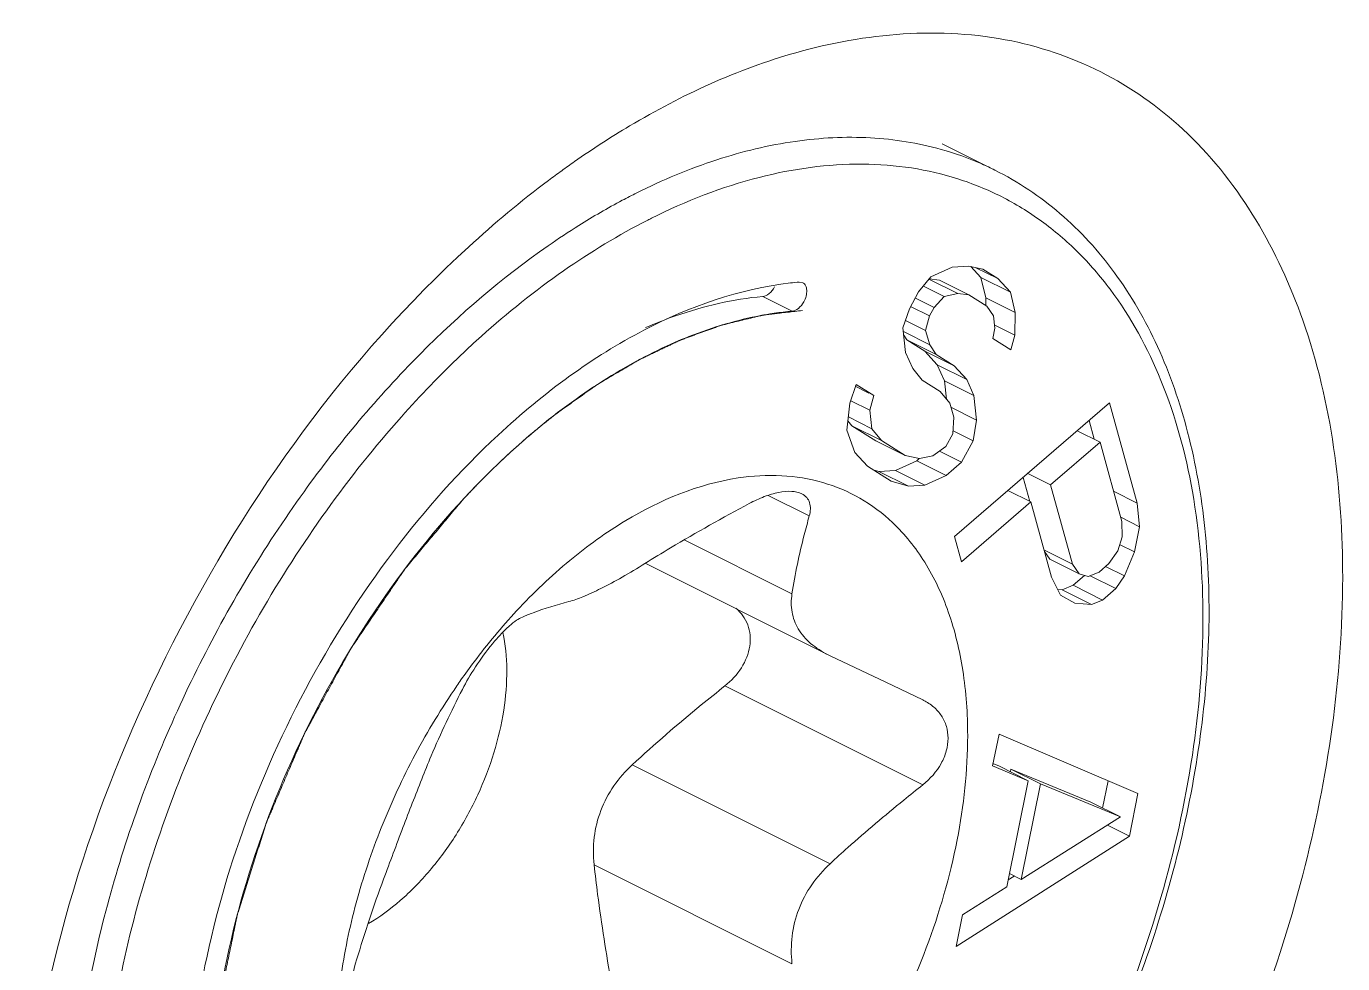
# Model space of a CAD drawing. Header units: millimetres. Extents: x 1177 to 4147, y 93 to 2194.
# Drawn here: x 2709.209 to 2713.64, y 664.63 to 667.785 of the extents above; entities that cross this region are included whole.
import ezdxf

# ---------------------------------------------------------------- set-up
doc = ezdxf.new("R2010")
doc.units = ezdxf.units.MM
doc.header["$LTSCALE"] = 0.1
doc.layers.get('0').update_dxf_attribs({"lineweight": 13})

# ---------------------------------------------------------------- blocks, each defined once
blk = doc.blocks.new('02')
for p, q in [((4644.0854, 544.5548), (4643.8318, 544.6816)), ((4643.8801, 544.0885), (4643.7781, 544.0424)), ((4643.8801, 544.0885), (4643.7781, 544.0424)), ((4643.9598, 544.0935), (4643.8801, 544.0885)), ((4643.9598, 544.0935), (4643.8801, 544.0885)), ((4644.0282, 544.0781), (4643.9598, 544.0935)), ((4644.0282, 544.0781), (4643.9598, 544.0935)), ((4644.0185, 544.0383), (4643.9698, 544.0913)), ((4644.0997, 544.0331), (4643.9945, 544.0857)), ((4644.0997, 544.0331), (4644.0282, 544.0781)), ((4644.0997, 544.0331), (4644.0282, 544.0781)), ((4643.1449, 544.0166), (4643.1615, 544.0137)), ((4643.7781, 544.0424), (4643.7189, 543.9694)), ((4643.7781, 544.0424), (4643.7189, 543.9694)), ((4643.9068, 543.9615), (4643.7685, 544.0306)), ((4643.7694, 544.0317), (4643.8194, 544.0257)), ((4643.9609, 543.955), (4643.8194, 544.0257)), ((4644.1599, 543.9676), (4644.0185, 544.0383)), ((4644.042, 543.9408), (4644.0185, 544.0383)), ((4644.1599, 543.9676), (4644.0997, 544.0331)), ((4644.1599, 543.9676), (4644.0997, 544.0331)), ((4643.7189, 543.9694), (4643.6741, 543.8873)), ((4643.7189, 543.9694), (4643.6741, 543.8873)), ((4643.8414, 543.9474), (4643.7416, 543.9973)), ((4643.8414, 543.9474), (4643.9068, 543.9615)), ((4643.8414, 543.9474), (4643.9068, 543.9615)), ((4643.9068, 543.9615), (4643.9609, 543.955)), ((4643.9068, 543.9615), (4643.9609, 543.955)), ((4643.9609, 543.955), (4644.0467, 543.901)), ((4643.9609, 543.955), (4644.0467, 543.901)), ((4644.1835, 543.8701), (4644.1599, 543.9676)), ((4644.1835, 543.8701), (4644.1599, 543.9676)), ((4643.111, 543.8766), (4642.9696, 543.9473)), ((4643.6741, 543.8873), (4643.6435, 543.7963)), ((4643.6741, 543.8873), (4643.6435, 543.7963)), ((4643.7711, 543.8539), (4643.6801, 543.8994)), ((4643.7935, 543.8949), (4643.704, 543.9396)), ((4643.7711, 543.8539), (4643.7935, 543.8949)), ((4643.7711, 543.8539), (4643.7935, 543.8949)), ((4643.7935, 543.8949), (4643.8414, 543.9474)), ((4643.7935, 543.8949), (4643.8414, 543.9474)), ((4644.0414, 543.9043), (4644.042, 543.9408)), ((4644.1835, 543.8701), (4644.042, 543.9408)), ((4644.0467, 543.901), (4644.0783, 543.8535)), ((4644.0467, 543.901), (4644.0783, 543.8535)), ((4643.7517, 543.7833), (4643.6553, 543.8315)), ((4643.7517, 543.7833), (4643.7711, 543.8539)), ((4643.7517, 543.7833), (4643.7711, 543.8539)), ((4644.0783, 543.8535), (4644.0845, 543.7945)), ((4644.0783, 543.8535), (4644.0845, 543.7945)), ((4644.1815, 543.7611), (4644.1835, 543.8701)), ((4644.1815, 543.7611), (4644.1835, 543.8701)), ((4643.6435, 543.7963), (4643.6558, 543.6783)), ((4643.6435, 543.7963), (4643.6558, 543.6783)), ((4643.7722, 543.7153), (4643.6453, 543.7788)), ((4643.6624, 543.7386), (4643.6471, 543.7615)), ((4643.7722, 543.7153), (4643.7517, 543.7833)), ((4643.7722, 543.7153), (4643.7517, 543.7833)), ((4644.0845, 543.7945), (4644.0763, 543.7445)), ((4644.0845, 543.7945), (4644.0763, 543.7445)), ((4644.1815, 543.7611), (4644.0828, 543.8104)), ((4644.1621, 543.6905), (4644.1815, 543.7611)), ((4644.1621, 543.6905), (4644.1815, 543.7611)), ((4643.8038, 543.6678), (4643.6624, 543.7386)), ((4643.7482, 543.6846), (4643.6624, 543.7386)), ((4643.8038, 543.6678), (4643.7722, 543.7153)), ((4643.8038, 543.6678), (4643.7722, 543.7153)), ((4644.0763, 543.7445), (4644.1621, 543.6905)), ((4644.0763, 543.7445), (4644.1621, 543.6905)), ((4643.6558, 543.6783), (4643.6906, 543.6013)), ((4643.6558, 543.6783), (4643.6906, 543.6013)), ((4643.8896, 543.6139), (4643.7482, 543.6846)), ((4643.8085, 543.6191), (4643.7482, 543.6846)), ((4643.8896, 543.6139), (4643.8038, 543.6678)), ((4643.8896, 543.6139), (4643.8038, 543.6678)), ((4643.6906, 543.6013), (4643.7365, 543.5448)), ((4643.6906, 543.6013), (4643.7365, 543.5448)), ((4643.9499, 543.5484), (4643.8085, 543.6191)), ((4643.8432, 543.5421), (4643.8085, 543.6191)), ((4643.9499, 543.5484), (4643.8896, 543.6139)), ((4643.9499, 543.5484), (4643.8896, 543.6139)), ((4643.418, 543.5246), (4643.3875, 543.4336)), ((4643.418, 543.5246), (4643.3875, 543.4336)), ((4643.4797, 543.4827), (4643.4136, 543.5157)), ((4643.5038, 543.4706), (4643.418, 543.5246)), ((4643.5038, 543.4706), (4643.418, 543.5246)), ((4643.7365, 543.5448), (4643.8223, 543.4908)), ((4643.7365, 543.5448), (4643.8223, 543.4908)), ((4643.9846, 543.4714), (4643.8432, 543.5421)), ((4643.8524, 543.4538), (4643.8432, 543.5421)), ((4643.9846, 543.4714), (4643.9499, 543.5484)), ((4643.9846, 543.4714), (4643.9499, 543.5484)), ((4643.4845, 543.4001), (4643.3935, 543.4456)), ((4643.4845, 543.4001), (4643.5038, 543.4706)), ((4643.4845, 543.4001), (4643.5038, 543.4706)), ((4643.8223, 543.4908), (4643.8683, 543.4343)), ((4643.8223, 543.4908), (4643.8683, 543.4343)), ((4643.9969, 543.3534), (4643.9846, 543.4714)), ((4643.9969, 543.3534), (4643.9846, 543.4714)), ((4643.3875, 543.4336), (4643.3743, 543.304)), ((4643.3875, 543.4336), (4643.3743, 543.304)), ((4643.4937, 543.3116), (4643.4845, 543.4001)), ((4643.4937, 543.3116), (4643.4845, 543.4001)), ((4643.8683, 543.4343), (4643.8887, 543.3663)), ((4643.8683, 543.4343), (4643.8887, 543.3663)), ((4643.9969, 543.3534), (4643.8742, 543.4148)), ((4644.6373, 543.4361), (4643.8915, 542.7926)), ((4643.8915, 542.7926), (4644.6373, 543.4361)), ((4644.7699, 542.9543), (4644.6373, 543.4361)), ((4644.6373, 543.4361), (4644.7699, 542.9543)), ((4643.3982, 543.3258), (4643.3789, 543.3496)), ((4643.4937, 543.3116), (4643.3808, 543.368)), ((4643.5397, 543.2551), (4643.3982, 543.3258)), ((4643.5126, 543.2539), (4643.3982, 543.3258)), ((4643.8887, 543.3663), (4643.8837, 543.2868)), ((4643.8887, 543.3663), (4643.8837, 543.2868)), ((4643.9807, 543.2533), (4643.9969, 543.3534)), ((4643.9807, 543.2533), (4643.9969, 543.3534)), ((4644.5635, 543.261), (4644.5388, 543.351)), ((4643.3743, 543.304), (4643.4121, 543.1975)), ((4643.3743, 543.304), (4643.4121, 543.1975)), ((4643.5397, 543.2551), (4643.4937, 543.3116)), ((4643.5397, 543.2551), (4643.4937, 543.3116)), ((4643.654, 543.1831), (4643.5126, 543.2539)), ((4643.654, 543.1831), (4643.5397, 543.2551)), ((4643.654, 543.1831), (4643.5397, 543.2551)), ((4643.8837, 543.2868), (4643.85, 543.2253)), ((4643.8837, 543.2868), (4643.85, 543.2253)), ((4643.9807, 543.2533), (4643.8846, 543.3014)), ((4643.9246, 543.1508), (4643.9807, 543.2533)), ((4643.9246, 543.1508), (4643.9807, 543.2533)), ((4644.5911, 543.2472), (4644.4818, 543.3019)), ((4643.4121, 543.1975), (4643.4724, 543.132)), ((4643.4121, 543.1975), (4643.4724, 543.132)), ((4643.85, 543.2253), (4643.7878, 543.1817)), ((4643.85, 543.2253), (4643.7878, 543.1817)), ((4643.9246, 543.1508), (4643.819, 543.2036)), ((4644.5911, 543.2472), (4644.3531, 543.0418)), ((4644.3531, 543.0418), (4644.5911, 543.2472)), ((4644.6961, 542.8658), (4644.5911, 543.2472)), ((4644.5911, 543.2472), (4644.6961, 542.8658)), ((4643.4724, 543.132), (4643.5867, 543.0601)), ((4643.4724, 543.132), (4643.5867, 543.0601)), ((4643.6076, 543.1114), (4643.7097, 543.1574)), ((4643.7224, 543.1677), (4643.654, 543.1831)), ((4643.7224, 543.1677), (4643.654, 543.1831)), ((4643.7097, 543.1574), (4643.722, 543.1682)), ((4643.8511, 543.0867), (4643.7097, 543.1574)), ((4643.7878, 543.1817), (4643.7224, 543.1677)), ((4643.7878, 543.1817), (4643.7224, 543.1677)), ((4643.8511, 543.0867), (4643.9246, 543.1508)), ((4643.8511, 543.0867), (4643.9246, 543.1508)), ((4643.5001, 543.1146), (4643.528, 543.1063)), ((4643.528, 543.1063), (4643.6076, 543.1114)), ((4643.6694, 543.0356), (4643.528, 543.1063)), ((4643.7491, 543.0407), (4643.6076, 543.1114)), ((4643.7491, 543.0407), (4643.8511, 543.0867)), ((4643.7491, 543.0407), (4643.8511, 543.0867)), ((4644.2531, 542.9621), (4644.2214, 543.0772)), ((4644.3531, 543.0418), (4644.2438, 543.0965)), ((4643.5867, 543.0601), (4643.6694, 543.0356)), ((4643.5867, 543.0601), (4643.6694, 543.0356)), ((4643.6694, 543.0356), (4643.7491, 543.0407)), ((4643.6694, 543.0356), (4643.7491, 543.0407)), ((4644.2579, 542.9597), (4644.1485, 543.0144)), ((4644.458, 542.6604), (4644.3531, 543.0418)), ((4644.3531, 543.0418), (4644.458, 542.6604)), ((4644.7699, 542.9543), (4644.656, 543.0112)), ((4643.1931, 542.8921), (4642.9959, 542.9907)), ((4644.2579, 542.9597), (4643.9247, 542.6722)), ((4643.9247, 542.6722), (4644.2579, 542.9597)), ((4644.3573, 542.5984), (4644.2579, 542.9597)), ((4644.2579, 542.9597), (4644.3573, 542.5984)), ((4644.7816, 542.8402), (4644.7699, 542.9543)), ((4644.7699, 542.9543), (4644.7816, 542.8402)), ((4644.7816, 542.8402), (4644.6906, 542.8858)), ((4644.6968, 542.7919), (4644.6961, 542.8658)), ((4644.6961, 542.8658), (4644.6968, 542.7919)), ((4644.7816, 542.8402), (4644.7561, 542.7189)), ((4644.7561, 542.7189), (4644.7816, 542.8402)), ((4642.5908, 542.7766), (4643.1099, 542.5171)), ((4643.9247, 542.6722), (4643.8915, 542.7926)), ((4643.8915, 542.7926), (4643.9247, 542.6722)), ((4644.6968, 542.7919), (4644.6761, 542.7243)), ((4644.6761, 542.7243), (4644.6968, 542.7919)), ((4644.7561, 542.7189), (4644.6852, 542.7543)), ((4644.458, 542.6604), (4644.3214, 542.7287)), ((4644.3491, 542.6846), (4644.3235, 542.7213)), ((4644.4905, 542.6139), (4644.3491, 542.6846)), ((4644.6761, 542.7243), (4644.634, 542.6632)), ((4644.634, 542.6632), (4644.6761, 542.7243)), ((4644.7561, 542.7189), (4644.7092, 542.6039)), ((4644.7092, 542.6039), (4644.7561, 542.7189)), ((4642.4035, 542.6646), (4643.2842, 542.2242)), ((4644.4905, 542.6139), (4644.458, 542.6604)), ((4644.458, 542.6604), (4644.4905, 542.6139)), ((4644.5864, 542.6221), (4644.5333, 542.6011)), ((4644.5333, 542.6011), (4644.5864, 542.6221)), ((4644.634, 542.6632), (4644.5864, 542.6221)), ((4644.5864, 542.6221), (4644.634, 542.6632)), ((4644.7092, 542.6039), (4644.6181, 542.6495)), ((4644.4008, 542.5117), (4644.3573, 542.5984)), ((4644.3573, 542.5984), (4644.4008, 542.5117)), ((4644.4091, 542.5377), (4644.4622, 542.5587)), ((4644.4622, 542.5587), (4644.517, 542.606)), ((4644.6036, 542.488), (4644.4622, 542.5587)), ((4644.5333, 542.6011), (4644.4905, 542.6139)), ((4644.4905, 542.6139), (4644.5333, 542.6011)), ((4644.6671, 542.5428), (4644.5428, 542.6049)), ((4644.7092, 542.6039), (4644.6671, 542.5428)), ((4644.6671, 542.5428), (4644.7092, 542.6039)), ((4644.387, 542.5392), (4644.4091, 542.5377)), ((4644.4705, 542.4725), (4644.4008, 542.5117)), ((4644.4008, 542.5117), (4644.4705, 542.4725)), ((4644.5505, 542.467), (4644.4091, 542.5377)), ((4644.6671, 542.5428), (4644.6036, 542.488)), ((4644.6036, 542.488), (4644.6671, 542.5428)), ((4644.5505, 542.467), (4644.4705, 542.4725)), ((4644.4705, 542.4725), (4644.5505, 542.467)), ((4644.6036, 542.488), (4644.5505, 542.467)), ((4644.5505, 542.467), (4644.6036, 542.488)), ((4643.2842, 542.2242), (4643.2932, 542.2198)), ((4643.2932, 542.2198), (4643.5606, 542.0925)), ((4643.7388, 541.5995), (4642.7875, 542.0751)), ((4643.5606, 542.0925), (4643.7388, 542.0075)), ((4643.7388, 542.0075), (4643.7431, 542.0054)), ((4644.1056, 541.8434), (4644.0747, 541.6901)), ((4644.0747, 541.6901), (4644.1056, 541.8434)), ((4644.7733, 541.5575), (4644.1056, 541.8434)), ((4644.1056, 541.8434), (4644.7733, 541.5575)), ((4642.3419, 541.6958), (4643.2932, 541.2202)), ((4644.2456, 541.6193), (4644.0747, 541.6901)), ((4644.0747, 541.6901), (4644.2456, 541.6193)), ((4644.079, 541.7005), (4644.1042, 541.69)), ((4644.2456, 541.6193), (4644.1042, 541.69)), ((4644.1603, 541.662), (4644.1629, 541.6749)), ((4644.1629, 541.6749), (4644.5474, 541.5156)), ((4644.3043, 541.6042), (4644.1629, 541.6749)), ((4644.2456, 541.6193), (4644.1426, 541.1085)), ((4644.1426, 541.1085), (4644.2456, 541.6193)), ((4644.6035, 541.4875), (4644.6299, 541.6188)), ((4644.2116, 541.1445), (4644.3043, 541.6042)), ((4644.2116, 541.1445), (4644.3043, 541.6042)), ((4644.3043, 541.6042), (4644.6888, 541.4449)), ((4644.3043, 541.6042), (4644.6888, 541.4449)), ((4644.7733, 541.5575), (4644.7321, 541.3531)), ((4644.7321, 541.3531), (4644.7733, 541.5575)), ((4644.6888, 541.4449), (4644.5474, 541.5156)), ((4644.6888, 541.4449), (4644.2116, 541.1445)), ((4644.6888, 541.4449), (4644.2116, 541.1445)), ((4644.7321, 541.3531), (4643.8996, 540.8218)), ((4643.8996, 540.8218), (4644.7321, 541.3531)), ((4644.7321, 541.3531), (4644.6268, 541.4058)), ((4642.1586, 541.2153), (4643.1099, 540.7396)), ((4644.2116, 541.1445), (4644.1555, 541.1725)), ((4644.1426, 541.1085), (4643.9305, 540.975)), ((4643.9305, 540.975), (4644.1426, 541.1085)), ((4644.1494, 541.1422), (4644.1787, 541.1609)), ((4643.9305, 540.975), (4643.8996, 540.8218)), ((4643.8996, 540.8218), (4643.9305, 540.975))]:
    blk.add_line(p, q)
for centre, radius, start, end in [((4644.6747, 540.863), 4.5551, 124.97288, 125.91918), ((4644.7477, 540.7623), 4.6795, 125.91962, 126.8807), ((4645.028, 540.3992), 5.1381, 126.9504, 132.51914), ((4644.0515, 541.148), 3.7055, 122.04414, 124.78079), ((4643.7892, 541.6137), 3.0296, 116.56538, 116.93563), ((4643.2834, 542.4394), 1.5833, 95.02006, 96.57593), ((4644.246, 540.1893), 3.3325, 144.93887, 145.53874), ((4647.364, 536.826), 5.99, 131.70938, 132.81259)]:
    blk.add_arc(centre, radius, start, end)
for points, knots in [([(4643.1284, 545.1194), (4643.4619, 545.2141), (4643.9945, 545.2609), (4644.6324, 545.0334), (4645.1841, 544.6316), (4645.6627, 543.7898), (4645.7577, 543.0134), (4645.7577, 542.5962)], [0, 0, 0, 0, 0.241229, 0.353155, 0.465495, 0.709646, 1, 1, 1, 1]), ([(4642.0638, 544.5956), (4642.1502, 544.656), (4642.4827, 544.8716), (4642.8484, 545.0399), (4643.1284, 545.1194)], [0, 0, 0, 0, 0.265752, 1, 1, 1, 1]), ([(4643.8267, 544.6545), (4643.7164, 544.6855), (4643.4818, 544.7228), (4643.1156, 544.7034), (4642.7359, 544.6116), (4642.4878, 544.5075), (4642.3636, 544.4455)], [0, 0, 0, 0, 0.227684, 0.467586, 0.724216, 1, 1, 1, 1]), ([(4644.0854, 544.5548), (4644.0648, 544.5651), (4643.9811, 544.6045), (4643.8936, 544.6358), (4643.8267, 544.6545)], [0, 0, 0, 0, 0.249254, 1, 1, 1, 1]), ([(4642.4343, 537.8283), (4642.6159, 537.9191), (4642.9756, 538.1462), (4643.4697, 538.5815), (4643.9247, 539.1101), (4644.3235, 539.7123), (4644.6514, 540.3656), (4644.8961, 541.0456), (4645.0485, 541.727), (4645.1028, 542.3846), (4645.0564, 542.9945), (4644.91, 543.5347), (4644.7017, 543.9185), (4644.4899, 544.1636), (4644.3139, 544.314), (4644.1193, 544.4328), (4643.9082, 544.5189), (4643.6829, 544.5712), (4643.3606, 544.5959), (4642.9293, 544.5354), (4642.5993, 544.406), (4642.4343, 544.3235)], [0, 0, 0, 0, 0.063265, 0.131823, 0.204585, 0.280032, 0.356417, 0.431911, 0.504761, 0.573445, 0.636852, 0.694489, 0.746724, 0.771287, 0.795134, 0.818602, 0.84206, 0.865879, 0.890399, 0.942508, 1, 1, 1, 1]), ([(4644.0854, 544.5548), (4644.1975, 544.4988), (4644.4116, 544.3555), (4644.6769, 544.0638), (4644.883, 543.7042), (4645.0269, 543.287), (4645.1074, 542.8222), (4645.1241, 542.3199), (4645.0773, 541.7909), (4644.9685, 541.2468), (4644.8003, 540.6997), (4644.5767, 540.1619), (4644.3027, 539.6457), (4643.9846, 539.1629), (4643.6296, 538.7245), (4643.2455, 538.3403), (4642.8407, 538.0193), (4642.5531, 537.8466), (4642.4083, 537.7742)], [0, 0, 0, 0, 0.046374, 0.094191, 0.144678, 0.198693, 0.256662, 0.318598, 0.384166, 0.452757, 0.523561, 0.595631, 0.66795, 0.739486, 0.809251, 0.876361, 0.940103, 1, 1, 1, 1]), ([(4642.3636, 544.4455), (4642.3403, 544.4338), (4642.2457, 544.385), (4642.1535, 544.3315), (4642.0855, 544.2889)], [0, 0, 0, 0, 0.245343, 1, 1, 1, 1]), ([(4642.4168, 544.3147), (4642.2763, 544.2433), (4641.9967, 544.0731), (4641.7417, 543.8686), (4641.6163, 543.7561)], [0, 0, 0, 0, 0.483613, 1, 1, 1, 1]), ([(4639.4283, 540.0022), (4639.5187, 540.7926), (4640.0191, 542.3363), (4640.971, 543.6516), (4641.5555, 544.1863)], [0, 0, 0, 0, 0.501063, 1, 1, 1, 1]), ([(4641.9377, 544.1915), (4641.7169, 544.0382), (4641.2912, 543.6726), (4640.9321, 543.243), (4640.7635, 543.0086)], [0, 0, 0, 0, 0.482181, 1, 1, 1, 1]), ([(4643.1021, 544.0123), (4642.857, 543.984), (4642.4824, 543.8517), (4642.0289, 543.5674), (4641.8059, 543.3827), (4641.6968, 543.2812)], [0, 0, 0, 0, 0.461133, 0.721503, 1, 1, 1, 1]), ([(4643.1615, 544.0137), (4643.1673, 544.0108), (4643.1776, 543.9994), (4643.1823, 543.9756), (4643.1788, 543.9483), (4643.1714, 543.93), (4643.1664, 543.9211)], [0, 0, 0, 0, 0.191622, 0.422875, 0.699079, 1, 1, 1, 1]), ([(4642.9696, 543.9473), (4642.9806, 543.9483), (4643.0038, 543.9609), (4643.019, 543.9809), (4643.0256, 543.9929)], [0, 0, 0, 0, 0.446364, 1, 1, 1, 1]), ([(4642.4058, 543.7975), (4642.4529, 543.8179), (4642.6342, 543.8895), (4642.8266, 543.9348), (4642.9696, 543.9473)], [0, 0, 0, 0, 0.263437, 1, 1, 1, 1]), ([(4643.1664, 543.9211), (4643.1598, 543.9094), (4643.1447, 543.8898), (4643.1218, 543.8775), (4643.111, 543.8766)], [0, 0, 0, 0, 0.553478, 1, 1, 1, 1]), ([(4643.111, 543.8766), (4642.9958, 543.8665), (4642.7572, 543.8172), (4642.4065, 543.6716), (4642.0576, 543.4563), (4641.839, 543.2758), (4641.7319, 543.1762)], [0, 0, 0, 0, 0.220756, 0.460817, 0.721001, 1, 1, 1, 1]), ([(4643.1599, 543.8801), (4643.1479, 543.8787), (4643.1241, 543.8758), (4643.0883, 543.8716), (4643.0585, 543.8681), (4643.0346, 543.8652), (4643.0168, 543.8631), (4643.0018, 543.8613), (4642.9899, 543.8599), (4642.9825, 543.859), (4642.9765, 543.8583), (4642.9728, 543.8579), (4642.9702, 543.8576), (4642.9687, 543.8574), (4642.9671, 543.857), (4642.9652, 543.8565), (4642.9622, 543.8558), (4642.9584, 543.8549), (4642.9522, 543.8534), (4642.9446, 543.8515), (4642.9354, 543.8493), (4642.9232, 543.8464), (4642.9018, 543.8412), (4642.8713, 543.8338), (4642.8407, 543.8264), (4642.8193, 543.8212), (4642.8071, 543.8183), (4642.7979, 543.8161), (4642.7903, 543.8142), (4642.7842, 543.8127), (4642.7804, 543.8118), (4642.7773, 543.8111), (4642.7754, 543.8106), (4642.7739, 543.8103), (4642.7723, 543.8097), (4642.7696, 543.8087), (4642.7657, 543.8074), (4642.7595, 543.8051), (4642.7518, 543.8023), (4642.7394, 543.7978), (4642.7238, 543.7922), (4642.7052, 543.7855), (4642.6866, 543.7788), (4642.668, 543.7721), (4642.6494, 543.7654), (4642.6308, 543.7587), (4642.6152, 543.7531), (4642.6028, 543.7486), (4642.5951, 543.7458), (4642.5889, 543.7436), (4642.5842, 543.7419), (4642.5803, 543.7405), (4642.5776, 543.7396), (4642.5761, 543.739), (4642.5749, 543.7386), (4642.5737, 543.738), (4642.5722, 543.7373), (4642.5695, 543.736), (4642.5655, 543.7341), (4642.5609, 543.7319), (4642.5546, 543.7289), (4642.5468, 543.7252), (4642.5343, 543.7192), (4642.5187, 543.7118), (4642.5, 543.7029), (4642.4812, 543.6939), (4642.4625, 543.685), (4642.4438, 543.6761), (4642.4251, 543.6672), (4642.4094, 543.6597), (4642.397, 543.6538), (4642.3891, 543.65), (4642.3829, 543.6471), (4642.379, 543.6452), (4642.3763, 543.6439), (4642.3747, 543.6431), (4642.3731, 543.6421), (4642.3711, 543.641), (4642.3678, 543.639), (4642.3638, 543.6366), (4642.3573, 543.6328), (4642.3493, 543.628), (4642.3396, 543.6223), (4642.3267, 543.6146), (4642.3041, 543.6011), (4642.2718, 543.582), (4642.2395, 543.5628), (4642.2169, 543.5493), (4642.204, 543.5417), (4642.1943, 543.5359), (4642.1846, 543.5302), (4642.1773, 543.5258), (4642.1725, 543.523), (4642.1705, 543.5218), (4642.1689, 543.5208), (4642.1673, 543.5197), (4642.1646, 543.5178), (4642.1607, 543.515), (4642.1545, 543.5106), (4642.1467, 543.505), (4642.1343, 543.4962), (4642.1188, 543.4851), (4642.1002, 543.4718), (4642.0754, 543.4541), (4642.0443, 543.4319), (4642.0071, 543.4053), (4641.9823, 543.3876), (4641.9699, 543.3787)], [0, 0, 0, 0, 0.03125, 0.0625, 0.09375, 0.109375, 0.125, 0.140625, 0.148438, 0.15625, 0.160156, 0.164062, 0.166016, 0.166992, 0.167969, 0.169922, 0.171875, 0.175781, 0.179688, 0.1875, 0.195312, 0.203125, 0.21875, 0.25, 0.28125, 0.296875, 0.304688, 0.3125, 0.320312, 0.324219, 0.328125, 0.330078, 0.332031, 0.333008, 0.333984, 0.335938, 0.339844, 0.34375, 0.351562, 0.359375, 0.375, 0.390625, 0.40625, 0.421875, 0.4375, 0.453125, 0.46875, 0.476562, 0.484375, 0.488281, 0.492188, 0.496094, 0.498047, 0.499023, 0.5, 0.500977, 0.501953, 0.503906, 0.507812, 0.511719, 0.515625, 0.523438, 0.53125, 0.546875, 0.5625, 0.578125, 0.59375, 0.609375, 0.625, 0.640625, 0.648438, 0.65625, 0.660156, 0.664062, 0.666016, 0.666992, 0.667969, 0.669922, 0.671875, 0.675781, 0.679688, 0.6875, 0.695312, 0.703125, 0.71875, 0.75, 0.78125, 0.796875, 0.804688, 0.8125, 0.820312, 0.828125, 0.830078, 0.832031, 0.833008, 0.833984, 0.835938, 0.839844, 0.84375, 0.851562, 0.859375, 0.875, 0.890625, 0.90625, 0.9375, 0.96875, 1, 1, 1, 1]), ([(4641.6163, 543.7561), (4641.5831, 543.7263), (4641.4495, 543.6028), (4641.323, 543.4716), (4641.2318, 543.369)], [0, 0, 0, 0, 0.245479, 1, 1, 1, 1]), ([(4641.9699, 543.3787), (4641.9609, 543.3715), (4641.9474, 543.3608), (4641.9294, 543.3464), (4641.9181, 543.3375), (4641.9091, 543.3303), (4641.9035, 543.3258), (4641.899, 543.3222), (4641.8946, 543.3185), (4641.8868, 543.3119), (4641.8756, 543.3025), (4641.8622, 543.2913), (4641.8511, 543.2819), (4641.8422, 543.2744), (4641.8366, 543.2697), (4641.8322, 543.2659), (4641.8294, 543.2636), (4641.8274, 543.2619), (4641.8263, 543.261), (4641.8251, 543.2599), (4641.8236, 543.2585), (4641.8211, 543.2564), (4641.8181, 543.2537), (4641.8133, 543.2493), (4641.8072, 543.2439), (4641.7999, 543.2374), (4641.7902, 543.2288), (4641.7805, 543.2201), (4641.7708, 543.2115), (4641.7648, 543.2061), (4641.7599, 543.2018), (4641.7563, 543.1985), (4641.7533, 543.1958), (4641.7509, 543.1937), (4641.749, 543.192), (4641.7474, 543.1905), (4641.7452, 543.1884), (4641.7425, 543.1859), (4641.7392, 543.1828), (4641.7349, 543.1787), (4641.7294, 543.1736), (4641.7207, 543.1654), (4641.712, 543.1572), (4641.7033, 543.149), (4641.6968, 543.1428), (4641.6913, 543.1377), (4641.687, 543.1336), (4641.6843, 543.131), (4641.6821, 543.129), (4641.6807, 543.1277), (4641.6797, 543.1267), (4641.6785, 543.1255), (4641.6764, 543.1235), (4641.6735, 543.1206), (4641.6688, 543.1159), (4641.6629, 543.11), (4641.6534, 543.1006), (4641.6416, 543.0889), (4641.6274, 543.0748), (4641.6156, 543.0631), (4641.6074, 543.0549), (4641.6027, 543.0502), (4641.5982, 543.0454), (4641.5924, 543.0394), (4641.5833, 543.0299), (4641.572, 543.0179), (4641.5537, 542.9988), (4641.5401, 542.9845), (4641.531, 542.9749)], [0, 0, 0, 0, 0.0625, 0.09375, 0.125, 0.140625, 0.15625, 0.164062, 0.171875, 0.1875, 0.21875, 0.25, 0.28125, 0.296875, 0.3125, 0.320312, 0.328125, 0.332031, 0.333984, 0.335938, 0.339844, 0.34375, 0.351562, 0.359375, 0.375, 0.390625, 0.40625, 0.4375, 0.453125, 0.46875, 0.476562, 0.484375, 0.492188, 0.496094, 0.5, 0.503906, 0.507812, 0.515625, 0.523438, 0.53125, 0.546875, 0.5625, 0.59375, 0.609375, 0.625, 0.640625, 0.648438, 0.65625, 0.660156, 0.664062, 0.666016, 0.667969, 0.671875, 0.679688, 0.6875, 0.703125, 0.71875, 0.75, 0.78125, 0.8125, 0.828125, 0.835938, 0.84375, 0.859375, 0.875, 0.90625, 0.9375, 1, 1, 1, 1]), ([(4641.2318, 543.369), (4641.1036, 543.2251), (4640.86, 542.919), (4640.5406, 542.4219), (4640.2688, 541.8909), (4640.0512, 541.3395), (4639.8935, 540.7815), (4639.7995, 540.2306), (4639.7717, 539.7007), (4639.7988, 539.3577), (4639.8249, 539.1942)], [0, 0, 0, 0, 0.127491, 0.258267, 0.390299, 0.521487, 0.64978, 0.77329, 0.890419, 1, 1, 1, 1]), ([(4641.6968, 543.2812), (4641.5132, 543.1105), (4641.1701, 542.7244), (4640.7517, 542.0651), (4640.4361, 541.3454), (4640.3035, 540.8394), (4640.2611, 540.5871)], [0, 0, 0, 0, 0.24258, 0.496701, 0.752531, 1, 1, 1, 1]), ([(4641.7319, 543.1762), (4641.5524, 543.0093), (4641.2179, 542.631), (4640.813, 541.9844), (4640.5121, 541.2796), (4640.3899, 540.7848), (4640.3532, 540.539)], [0, 0, 0, 0, 0.243025, 0.497651, 0.753496, 1, 1, 1, 1]), ([(4641.7858, 542.4357), (4641.8658, 542.5219), (4642.031, 542.6796), (4642.3716, 542.9255), (4642.6599, 543.0459), (4642.8504, 543.0748)], [0, 0, 0, 0, 0.279855, 0.541423, 1, 1, 1, 1]), ([(4642.8504, 543.0748), (4642.9198, 543.0853), (4643.0574, 543.0934), (4643.2581, 543.0609), (4643.441, 542.9838), (4643.5462, 542.9049), (4643.5937, 542.86)], [0, 0, 0, 0, 0.263216, 0.512472, 0.755201, 1, 1, 1, 1]), ([(4640.7635, 543.0086), (4640.569, 542.7383), (4640.2249, 542.1645), (4639.9144, 541.3931), (4639.7481, 540.762), (4639.6447, 540.1584), (4639.63, 539.7044), (4639.6559, 539.4126)], [0, 0, 0, 0, 0.260591, 0.521022, 0.64786, 0.770696, 1, 1, 1, 1]), ([(4642.9047, 542.9519), (4642.928, 542.9643), (4642.974, 542.9858), (4643.0426, 543.0068), (4643.1042, 543.0134), (4643.142, 543.0059), (4643.1569, 542.9984)], [0, 0, 0, 0, 0.300242, 0.57566, 0.811056, 1, 1, 1, 1]), ([(4641.531, 542.9749), (4641.5133, 542.9538), (4641.4779, 542.9115), (4641.4337, 542.8586), (4641.3983, 542.8163), (4641.3718, 542.7846), (4641.3452, 542.7528), (4641.3187, 542.7211), (4641.2966, 542.6947), (4641.2811, 542.6762), (4641.2723, 542.6656), (4641.2656, 542.6577), (4641.2601, 542.6511), (4641.2557, 542.6458), (4641.2529, 542.6425), (4641.2507, 542.6398), (4641.2493, 542.6382), (4641.2482, 542.6369), (4641.2472, 542.6354), (4641.2454, 542.6328), (4641.2429, 542.629), (4641.2388, 542.623), (4641.2337, 542.6155), (4641.2256, 542.6035), (4641.2154, 542.5885), (4641.2032, 542.5705), (4641.1869, 542.5465), (4641.1666, 542.5165), (4641.1421, 542.4805), (4641.1177, 542.4445), (4641.0933, 542.4085), (4641.0689, 542.3725), (4641.0485, 542.3425), (4641.0322, 542.3185), (4641.02, 542.3005), (4641.0099, 542.2855), (4641.0017, 542.2735), (4640.9966, 542.266), (4640.9926, 542.26), (4640.99, 542.2562), (4640.9882, 542.2536), (4640.9872, 542.2521), (4640.9864, 542.2505), (4640.9853, 542.2485), (4640.9836, 542.2454), (4640.9814, 542.2414), (4640.978, 542.2351), (4640.9737, 542.2272), (4640.9685, 542.2178), (4640.9617, 542.2052), (4640.9496, 542.1831), (4640.9324, 542.1515), (4640.9117, 542.1137), (4640.8911, 542.0759), (4640.8704, 542.038), (4640.8498, 542.0002), (4640.8326, 541.9687), (4640.8188, 541.9434), (4640.8085, 541.9245), (4640.7981, 541.9056), (4640.7895, 541.8898), (4640.7827, 541.8772), (4640.7784, 541.8693), (4640.7749, 541.863), (4640.7723, 541.8583), (4640.7702, 541.8544), (4640.7687, 541.8516), (4640.7678, 541.85), (4640.7671, 541.8489), (4640.7666, 541.8476), (4640.7659, 541.8459), (4640.7646, 541.8429), (4640.7628, 541.8387), (4640.7607, 541.8337), (4640.7578, 541.8269), (4640.7542, 541.8185), (4640.7484, 541.805), (4640.7412, 541.7882), (4640.7325, 541.7679), (4640.7239, 541.7477), (4640.7123, 541.7207), (4640.6979, 541.687), (4640.6806, 541.6466), (4640.6633, 541.6061), (4640.646, 541.5656), (4640.6287, 541.5252), (4640.6142, 541.4915), (4640.6041, 541.4679), (4640.5984, 541.4544), (4640.594, 541.4443), (4640.5904, 541.4359), (4640.5875, 541.4291), (4640.5857, 541.4249), (4640.5843, 541.4215), (4640.5834, 541.4194), (4640.5827, 541.4177), (4640.5821, 541.416), (4640.5811, 541.413), (4640.5798, 541.4087), (4640.5776, 541.4018), (4640.5749, 541.3933), (4640.5705, 541.3795), (4640.5651, 541.3623), (4640.5586, 541.3417), (4640.5499, 541.3142), (4640.539, 541.2798), (4640.526, 541.2386), (4640.513, 541.1973), (4640.4999, 541.1561), (4640.4869, 541.1149), (4640.476, 541.0805), (4640.4673, 541.053), (4640.4608, 541.0324), (4640.4554, 541.0152), (4640.451, 541.0014), (4640.4483, 540.9928), (4640.4461, 540.986), (4640.4448, 540.9817), (4640.4438, 540.9787), (4640.4433, 540.9769), (4640.443, 540.9753), (4640.4425, 540.9731), (4640.4419, 540.9697), (4640.441, 540.9655), (4640.4396, 540.9587), (4640.4378, 540.9502), (4640.4357, 540.94), (4640.4329, 540.9264), (4640.428, 540.9026), (4640.421, 540.8687), (4640.4126, 540.8279), (4640.4042, 540.7872), (4640.3958, 540.7464), (4640.3846, 540.6921), (4640.3706, 540.6241), (4640.3594, 540.5698), (4640.3538, 540.5426)], [0, 0, 0, 0, 0.03125, 0.0625, 0.078125, 0.09375, 0.109375, 0.125, 0.140625, 0.148438, 0.152344, 0.15625, 0.160156, 0.162109, 0.164062, 0.165039, 0.166016, 0.166504, 0.166992, 0.167969, 0.169922, 0.171875, 0.175781, 0.179688, 0.1875, 0.195312, 0.203125, 0.21875, 0.234375, 0.25, 0.265625, 0.28125, 0.296875, 0.304688, 0.3125, 0.320312, 0.324219, 0.328125, 0.330078, 0.332031, 0.333008, 0.333496, 0.333984, 0.334961, 0.335938, 0.337891, 0.339844, 0.34375, 0.347656, 0.351562, 0.359375, 0.375, 0.390625, 0.40625, 0.421875, 0.4375, 0.453125, 0.460938, 0.46875, 0.476562, 0.484375, 0.488281, 0.492188, 0.494141, 0.496094, 0.498047, 0.499023, 0.499512, 0.5, 0.500488, 0.500977, 0.501953, 0.503906, 0.505859, 0.507812, 0.511719, 0.515625, 0.523438, 0.53125, 0.539062, 0.546875, 0.5625, 0.578125, 0.59375, 0.609375, 0.625, 0.640625, 0.648438, 0.652344, 0.65625, 0.660156, 0.662109, 0.664062, 0.665039, 0.666016, 0.666504, 0.666992, 0.667969, 0.669922, 0.671875, 0.675781, 0.679688, 0.6875, 0.695312, 0.703125, 0.71875, 0.734375, 0.75, 0.765625, 0.78125, 0.796875, 0.804688, 0.8125, 0.820312, 0.824219, 0.828125, 0.830078, 0.832031, 0.833008, 0.833496, 0.833984, 0.834961, 0.835938, 0.837891, 0.839844, 0.84375, 0.847656, 0.851562, 0.859375, 0.875, 0.890625, 0.90625, 0.921875, 0.9375, 0.96875, 1, 1, 1, 1]), ([(4642.403, 542.6635), (4642.4436, 542.689), (4642.6083, 542.7896), (4642.7769, 542.8836), (4642.9047, 542.9519)], [0, 0, 0, 0, 0.248883, 1, 1, 1, 1]), ([(4643.1569, 542.9984), (4643.1657, 542.994), (4643.1818, 542.9823), (4643.1965, 542.9559), (4643.2001, 542.9245), (4643.1962, 542.9031), (4643.1931, 542.8921)], [0, 0, 0, 0, 0.241904, 0.472848, 0.720057, 1, 1, 1, 1]), ([(4643.1931, 542.8921), (4643.1847, 542.862), (4643.1514, 542.7383), (4643.1246, 542.6127), (4643.1099, 542.5171)], [0, 0, 0, 0, 0.244334, 1, 1, 1, 1]), ([(4643.5937, 542.86), (4643.653, 542.804), (4643.7603, 542.6696), (4643.873, 542.4262), (4643.9408, 542.1429), (4643.9546, 541.941), (4643.9546, 541.836)], [0, 0, 0, 0, 0.219653, 0.457363, 0.717236, 1, 1, 1, 1]), ([(4642.0363, 542.4801), (4642.0595, 542.486), (4642.112, 542.5052), (4642.1973, 542.5452), (4642.2969, 542.5989), (4642.3667, 542.6407), (4642.403, 542.6635)], [0, 0, 0, 0, 0.174041, 0.406426, 0.687634, 1, 1, 1, 1]), ([(4645.7577, 542.5962), (4645.7577, 542.1156), (4645.6102, 541.1166), (4645.0616, 539.6959), (4644.2357, 538.4212), (4643.5156, 537.7208), (4643.1282, 537.4435)], [0, 0, 0, 0, 0.241612, 0.501416, 0.760461, 1, 1, 1, 1]), ([(4643.1099, 542.5171), (4643.1055, 542.4885), (4643.1047, 542.4296), (4643.1364, 542.345), (4643.1991, 542.2741), (4643.2541, 542.2393), (4643.2842, 542.2242)], [0, 0, 0, 0, 0.237288, 0.472424, 0.723454, 1, 1, 1, 1]), ([(4641.5182, 542.1037), (4641.5389, 542.1333), (4641.6225, 542.2483), (4641.7136, 542.3579), (4641.7858, 542.4357)], [0, 0, 0, 0, 0.253987, 1, 1, 1, 1]), ([(4641.8134, 542.4062), (4641.8303, 542.4132), (4641.9032, 542.4419), (4641.9782, 542.4655), (4642.0363, 542.4801)], [0, 0, 0, 0, 0.234293, 1, 1, 1, 1]), ([(4642.8404, 542.4489), (4642.853, 542.4381), (4642.8756, 542.4134), (4642.8992, 542.3687), (4642.9104, 542.3185), (4642.908, 542.2464), (4642.8716, 542.1566), (4642.8184, 542.0996), (4642.7875, 542.0751)], [0, 0, 0, 0, 0.115359, 0.230174, 0.347259, 0.468733, 0.726294, 1, 1, 1, 1]), ([(4641.5249, 542.058), (4641.5438, 542.0952), (4641.5885, 542.1708), (4641.6528, 542.259), (4641.7093, 542.3233), (4641.748, 542.3615), (4641.7819, 542.389), (4641.8036, 542.4022), (4641.8134, 542.4062)], [0, 0, 0, 0, 0.273641, 0.574888, 0.714236, 0.83469, 0.930719, 1, 1, 1, 1]), ([(4641.0735, 540.9323), (4641.1274, 540.9642), (4641.233, 541.042), (4641.3742, 541.1868), (4641.4995, 541.3583), (4641.6031, 541.5489), (4641.6805, 541.75), (4641.7282, 541.9527), (4641.7441, 542.1479), (4641.7322, 542.2736), (4641.7199, 542.3322)], [0, 0, 0, 0, 0.115637, 0.240562, 0.372008, 0.506398, 0.639871, 0.768657, 0.889478, 1, 1, 1, 1]), ([(4640.9399, 540.6708), (4640.9572, 540.7924), (4641.0086, 541.0377), (4641.1293, 541.3979), (4641.2917, 541.7479), (4641.4255, 541.969), (4641.4983, 542.075)], [0, 0, 0, 0, 0.241715, 0.492248, 0.746727, 1, 1, 1, 1]), ([(4641.3295, 541.6269), (4641.344, 541.6642), (4641.4035, 541.8104), (4641.4714, 541.9531), (4641.5249, 542.058)], [0, 0, 0, 0, 0.253873, 1, 1, 1, 1]), ([(4642.7875, 542.0751), (4642.7494, 542.0448), (4642.5975, 541.9224), (4642.4493, 541.7953), (4642.3419, 541.6958)], [0, 0, 0, 0, 0.249747, 1, 1, 1, 1]), ([(4643.743, 542.0054), (4643.7603, 541.9968), (4643.7925, 541.9759), (4643.8308, 541.9331), (4643.8552, 541.8809), (4643.8604, 541.8427), (4643.8604, 541.8234)], [0, 0, 0, 0, 0.253344, 0.500133, 0.746624, 1, 1, 1, 1]), ([(4643.9546, 541.836), (4643.9546, 541.668), (4643.9166, 541.3198), (4643.7675, 540.8062), (4643.5334, 540.3098), (4643.2291, 539.8623), (4642.8738, 539.4919), (4642.5431, 539.26), (4642.2732, 539.1387), (4642.0789, 539.0825), (4641.8899, 539.0596), (4641.7668, 539.0673), (4641.7081, 539.077)], [0, 0, 0, 0, 0.128809, 0.266666, 0.408304, 0.547874, 0.679834, 0.799848, 0.854727, 0.906117, 0.954336, 1, 1, 1, 1]), ([(4643.8604, 541.8234), (4643.8604, 541.8029), (4643.8542, 541.7605), (4643.8202, 541.6793), (4643.7742, 541.6276), (4643.7388, 541.5995)], [0, 0, 0, 0, 0.235347, 0.482572, 1, 1, 1, 1]), ([(4642.3419, 541.6958), (4642.3091, 541.6653), (4642.2494, 541.5977), (4642.1858, 541.4785), (4642.1539, 541.3481), (4642.1539, 541.259), (4642.1586, 541.2153)], [0, 0, 0, 0, 0.252147, 0.50318, 0.752544, 1, 1, 1, 1]), ([(4641.1461, 541.1463), (4641.1773, 541.2291), (4641.2367, 541.3899), (4641.2995, 541.5495), (4641.3295, 541.6269)], [0, 0, 0, 0, 0.515876, 1, 1, 1, 1]), ([(4643.7388, 541.5995), (4643.7082, 541.5751), (4643.586, 541.477), (4643.4663, 541.3759), (4643.3785, 541.2977)], [0, 0, 0, 0, 0.249785, 1, 1, 1, 1]), ([(4642.1586, 541.2153), (4642.1637, 541.1677), (4642.1864, 540.9769), (4642.2167, 540.787), (4642.2419, 540.6448)], [0, 0, 0, 0, 0.248696, 1, 1, 1, 1]), ([(4643.2932, 541.2202), (4643.2603, 541.1897), (4643.2006, 541.122), (4643.1371, 541.0029), (4643.1052, 540.8725), (4643.1052, 540.7833), (4643.1099, 540.7396)], [0, 0, 0, 0, 0.252147, 0.50318, 0.752544, 1, 1, 1, 1]), ([(4640.9792, 540.6277), (4640.9913, 540.6711), (4641.0415, 540.8456), (4641.0981, 541.0185), (4641.1461, 541.1463)], [0, 0, 0, 0, 0.24812, 1, 1, 1, 1])]:
    blk.add_open_spline(points, degree=3, knots=knots)

msp = doc.modelspace()

# ---------------------------------------------------------------- block references
at = {"xscale": 0.7, "yscale": 0.7, "zscale": 0.7}
msp.add_blockref('02', (-538.3909, 286.1124), dxfattribs=at)

doc.saveas('drawing.dxf')
